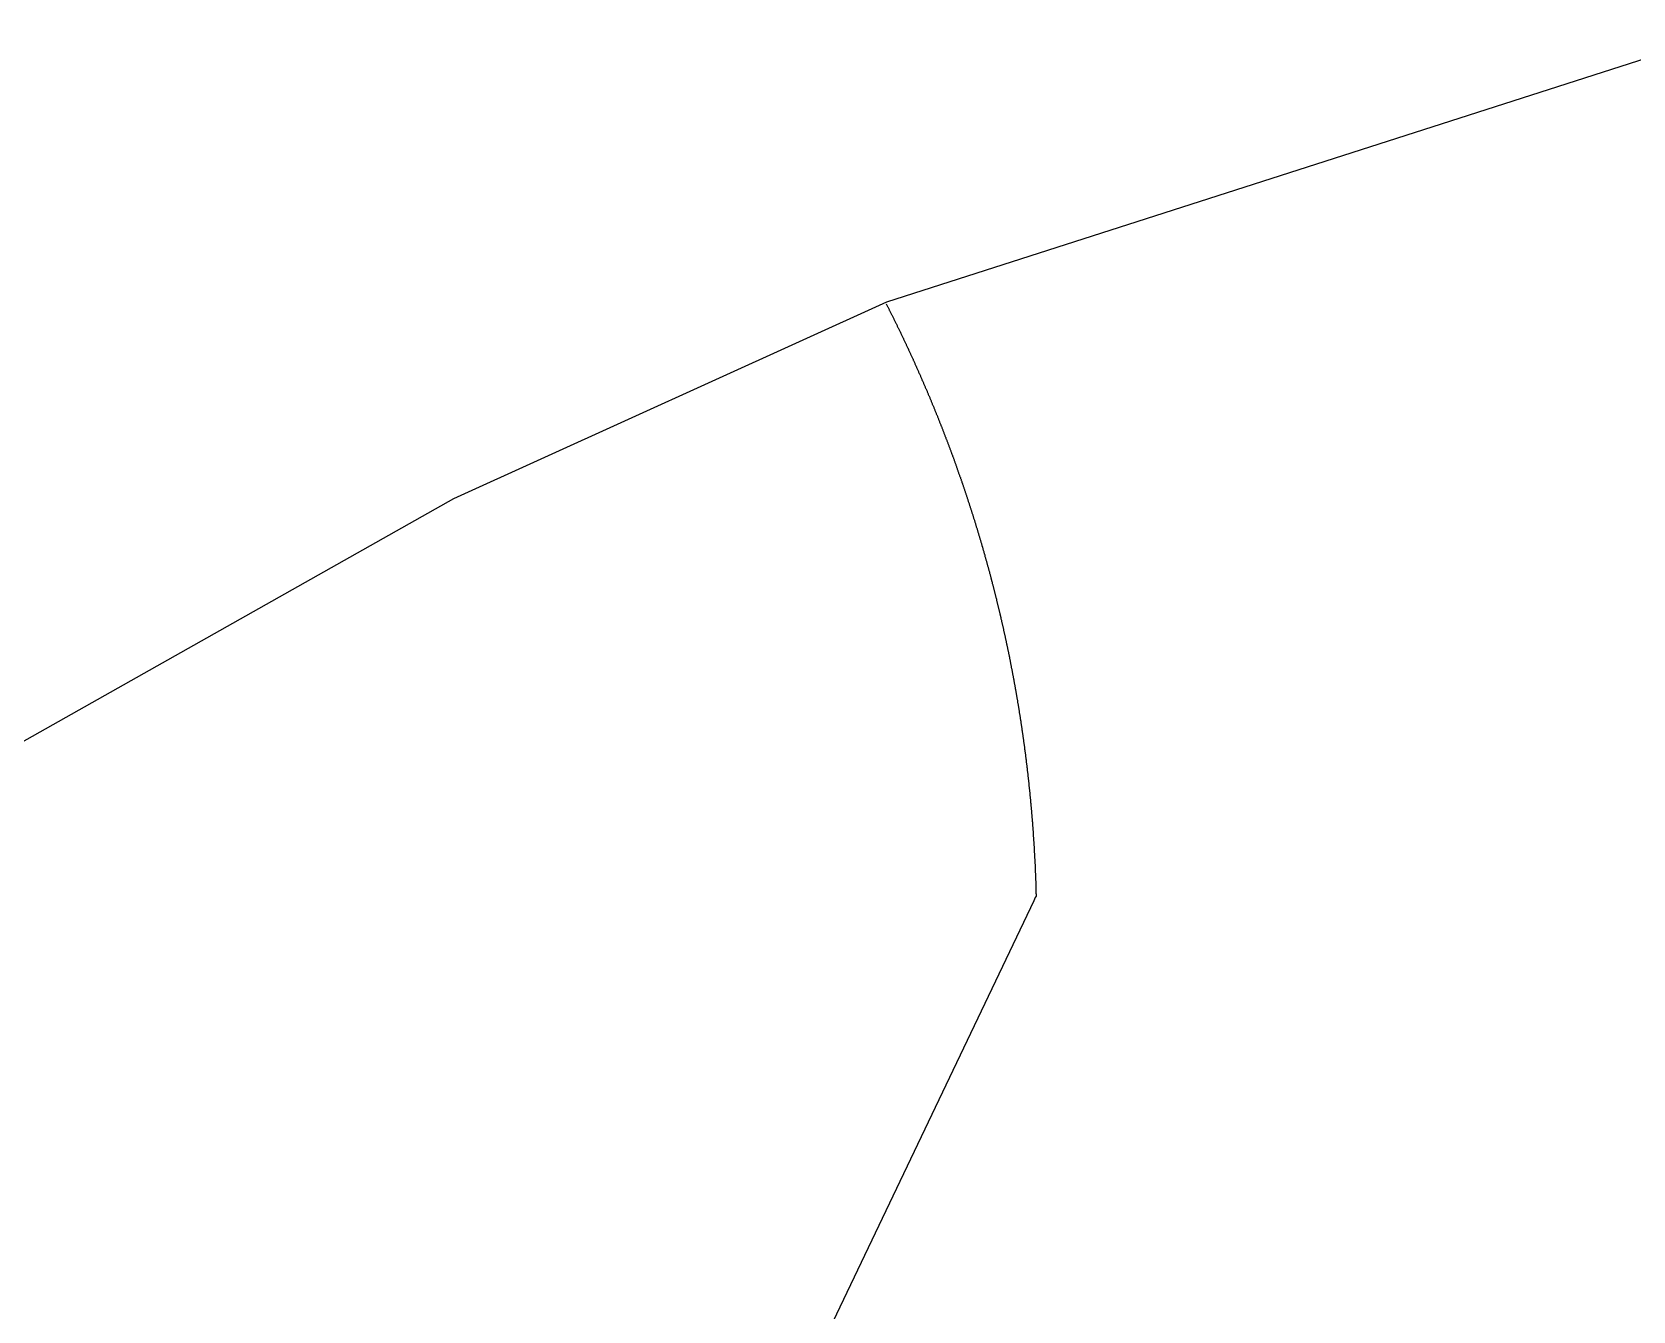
# Model space of a CAD drawing. Header units: millimetres. Extents: x 341926 to 344122, y 7366456 to 7369032.
# Drawn here: x 343510.9 to 343673.2, y 7367338.7 to 7367468.4 of the extents above; entities that cross this region are included whole.
import ezdxf

# ---------------------------------------------------------------- set-up
doc = ezdxf.new("R2010")
doc.units = ezdxf.units.MM
doc.layers.add('AVENIDA FRANCISCO FINCO - 29_12_20 - V16', color=7, linetype='Continuous')
doc.layers.add('RUA FELICE ROSSI - 29_12_20 - V13', color=7, linetype='Continuous')

msp = doc.modelspace()

# ---------------------------------------------------------------- linework, layer by layer
at = {"layer": 'AVENIDA FRANCISCO FINCO - 29_12_20 - V16'}
msp.add_lwpolyline([(343682.81, 7367468.39), (343597.49, 7367441), (343553.59, 7367421.07), (343466.28, 7367371.82), (343449.14, 7367362.14), (343344.27, 7367315.88), (343331.78, 7367311.09), (343319.89, 7367307.07), (343304.7, 7367305.06), (343272.73, 7367303.63), (343246.01, 7367303.21), (343209.89, 7367296.79), (343191.81, 7367291.79), (343177.44, 7367285.94), (343167.25, 7367280.6), (343158, 7367273.13), (343151.43, 7367263.61), (343137.76, 7367240.69), (343129.78, 7367226.79), (343119.25, 7367213.66)], dxfattribs=at)
at = {"layer": 'RUA FELICE ROSSI - 29_12_20 - V13'}
msp.add_lwpolyline([(343597.47, 7367440.83), (343597.51, 7367440.77), (343597.54, 7367440.71), (343597.57, 7367440.65), (343597.6, 7367440.58), (343597.63, 7367440.52), (343597.66, 7367440.46), (343597.7, 7367440.4), (343597.73, 7367440.33), (343597.76, 7367440.27), (343597.79, 7367440.21), (343597.82, 7367440.15), (343597.85, 7367440.08), (343597.88, 7367440.02), (343597.92, 7367439.96), (343597.95, 7367439.9), (343597.98, 7367439.83), (343598.01, 7367439.77), (343598.04, 7367439.71), (343598.07, 7367439.65), (343598.1, 7367439.58), (343598.14, 7367439.52), (343598.17, 7367439.46), (343598.2, 7367439.39), (343598.23, 7367439.33), (343598.26, 7367439.27), (343598.29, 7367439.21), (343598.32, 7367439.14), (343598.35, 7367439.08), (343598.38, 7367439.02), (343598.42, 7367438.95), (343598.45, 7367438.89), (343598.48, 7367438.83), (343598.51, 7367438.76), (343598.54, 7367438.7), (343598.57, 7367438.64), (343598.6, 7367438.58), (343598.63, 7367438.51), (343598.66, 7367438.45), (343598.69, 7367438.39), (343598.72, 7367438.32), (343598.75, 7367438.26), (343598.78, 7367438.2), (343598.81, 7367438.13), (343598.85, 7367438.07), (343598.88, 7367438.01), (343598.91, 7367437.94), (343598.94, 7367437.88), (343598.97, 7367437.82), (343599, 7367437.75), (343599.03, 7367437.69), (343599.06, 7367437.63), (343599.09, 7367437.56), (343599.12, 7367437.5), (343599.15, 7367437.44), (343599.18, 7367437.37), (343599.21, 7367437.31), (343599.24, 7367437.25), (343599.27, 7367437.18), (343599.3, 7367437.12), (343599.33, 7367437.06), (343599.36, 7367436.99), (343599.39, 7367436.93), (343599.42, 7367436.86), (343599.45, 7367436.8), (343599.48, 7367436.74), (343599.51, 7367436.67), (343599.54, 7367436.61), (343599.57, 7367436.55), (343599.6, 7367436.48), (343599.63, 7367436.42), (343599.66, 7367436.36), (343599.69, 7367436.29), (343599.72, 7367436.23), (343599.75, 7367436.16), (343599.78, 7367436.1), (343599.81, 7367436.04), (343599.84, 7367435.97), (343599.87, 7367435.91), (343599.9, 7367435.84), (343599.92, 7367435.78), (343599.95, 7367435.72), (343599.98, 7367435.65), (343600.01, 7367435.59), (343600.04, 7367435.53), (343600.07, 7367435.46), (343600.1, 7367435.4), (343600.13, 7367435.33), (343600.16, 7367435.27), (343600.19, 7367435.21), (343600.22, 7367435.14), (343600.25, 7367435.08), (343600.28, 7367435.01), (343600.3, 7367434.95), (343600.33, 7367434.88), (343600.36, 7367434.82), (343600.39, 7367434.76), (343600.42, 7367434.69), (343600.45, 7367434.63), (343600.48, 7367434.56), (343600.51, 7367434.5), (343600.54, 7367434.44), (343600.56, 7367434.37), (343600.59, 7367434.31), (343600.62, 7367434.24), (343600.65, 7367434.18), (343600.68, 7367434.11), (343600.71, 7367434.05), (343600.74, 7367433.98), (343600.76, 7367433.92), (343600.79, 7367433.86), (343600.82, 7367433.79), (343600.85, 7367433.73), (343600.88, 7367433.66), (343600.91, 7367433.6), (343600.94, 7367433.53), (343600.96, 7367433.47), (343600.99, 7367433.4), (343601.02, 7367433.34), (343601.05, 7367433.28), (343601.08, 7367433.21), (343601.1, 7367433.15), (343601.13, 7367433.08), (343601.16, 7367433.02), (343601.19, 7367432.95), (343601.22, 7367432.89), (343601.25, 7367432.82), (343601.27, 7367432.76), (343601.3, 7367432.69), (343601.33, 7367432.63), (343601.36, 7367432.56), (343601.38, 7367432.5), (343601.41, 7367432.43), (343601.44, 7367432.37), (343601.47, 7367432.3), (343601.5, 7367432.24), (343601.52, 7367432.18), (343601.55, 7367432.11), (343601.58, 7367432.05), (343601.61, 7367431.98), (343601.63, 7367431.92), (343601.66, 7367431.85), (343601.69, 7367431.79), (343601.72, 7367431.72), (343601.74, 7367431.66), (343601.77, 7367431.59), (343601.8, 7367431.53), (343601.83, 7367431.46), (343601.85, 7367431.4), (343601.88, 7367431.33), (343601.91, 7367431.27), (343601.93, 7367431.2), (343601.96, 7367431.14), (343601.99, 7367431.07), (343602.02, 7367431), (343602.04, 7367430.94), (343602.07, 7367430.87), (343602.1, 7367430.81), (343602.12, 7367430.74), (343602.15, 7367430.68), (343602.18, 7367430.61), (343602.21, 7367430.55), (343602.23, 7367430.48), (343602.26, 7367430.42), (343602.29, 7367430.35), (343602.31, 7367430.29), (343602.34, 7367430.22), (343602.37, 7367430.16), (343602.39, 7367430.09), (343602.42, 7367430.03), (343602.45, 7367429.96), (343602.47, 7367429.89), (343602.5, 7367429.83), (343602.53, 7367429.76), (343602.55, 7367429.7), (343602.58, 7367429.63), (343602.6, 7367429.57), (343602.63, 7367429.5), (343602.66, 7367429.44), (343602.68, 7367429.37), (343602.71, 7367429.31), (343602.74, 7367429.24), (343602.76, 7367429.17), (343602.79, 7367429.11), (343602.81, 7367429.04), (343602.84, 7367428.98), (343602.87, 7367428.91), (343602.89, 7367428.85), (343602.92, 7367428.78), (343602.95, 7367428.71), (343602.97, 7367428.65), (343603, 7367428.58), (343603.02, 7367428.52), (343603.05, 7367428.45), (343603.07, 7367428.39), (343603.1, 7367428.32), (343603.13, 7367428.25), (343603.15, 7367428.19), (343603.18, 7367428.12), (343603.2, 7367428.06), (343603.23, 7367427.99), (343603.25, 7367427.92), (343603.28, 7367427.86), (343603.31, 7367427.79), (343603.33, 7367427.73), (343603.36, 7367427.66), (343603.38, 7367427.6), (343603.41, 7367427.53), (343603.43, 7367427.46), (343603.46, 7367427.4), (343603.48, 7367427.33), (343603.51, 7367427.27), (343603.53, 7367427.2), (343603.56, 7367427.13), (343603.58, 7367427.07), (343603.61, 7367427), (343603.63, 7367426.93), (343603.66, 7367426.87), (343603.68, 7367426.8), (343603.71, 7367426.74), (343603.73, 7367426.67), (343603.76, 7367426.6), (343603.78, 7367426.54), (343603.81, 7367426.47), (343603.83, 7367426.41), (343603.86, 7367426.34), (343603.88, 7367426.27), (343603.91, 7367426.21), (343603.93, 7367426.14), (343603.96, 7367426.07), (343603.98, 7367426.01), (343604.01, 7367425.94), (343604.03, 7367425.88), (343604.06, 7367425.81), (343604.08, 7367425.74), (343604.11, 7367425.68), (343604.13, 7367425.61), (343604.15, 7367425.54), (343604.18, 7367425.48), (343604.2, 7367425.41), (343604.23, 7367425.34), (343604.25, 7367425.28), (343604.28, 7367425.21), (343604.3, 7367425.14), (343604.32, 7367425.08), (343604.35, 7367425.01), (343604.37, 7367424.94), (343604.4, 7367424.88), (343604.42, 7367424.81), (343604.44, 7367424.75), (343604.47, 7367424.68), (343604.49, 7367424.61), (343604.52, 7367424.55), (343604.54, 7367424.48), (343604.56, 7367424.41), (343604.59, 7367424.35), (343604.61, 7367424.28), (343604.64, 7367424.21), (343604.66, 7367424.15), (343604.68, 7367424.08), (343604.71, 7367424.01), (343604.73, 7367423.95), (343604.75, 7367423.88), (343604.78, 7367423.81), (343604.8, 7367423.75), (343604.82, 7367423.68), (343604.85, 7367423.61), (343604.87, 7367423.54), (343604.89, 7367423.48), (343604.92, 7367423.41), (343604.94, 7367423.34), (343604.96, 7367423.28), (343604.99, 7367423.21), (343605.01, 7367423.14), (343605.03, 7367423.08), (343605.06, 7367423.01), (343605.08, 7367422.94), (343605.1, 7367422.88), (343605.13, 7367422.81), (343605.15, 7367422.74), (343605.17, 7367422.67), (343605.2, 7367422.61), (343605.22, 7367422.54), (343605.24, 7367422.47), (343605.26, 7367422.41), (343605.29, 7367422.34), (343605.31, 7367422.27), (343605.33, 7367422.21), (343605.36, 7367422.14), (343605.38, 7367422.07), (343605.4, 7367422), (343605.42, 7367421.94), (343605.45, 7367421.87), (343605.47, 7367421.8), (343605.49, 7367421.74), (343605.51, 7367421.67), (343605.54, 7367421.6), (343605.56, 7367421.53), (343605.58, 7367421.47), (343605.6, 7367421.4), (343605.63, 7367421.33), (343605.65, 7367421.26), (343605.67, 7367421.2), (343605.69, 7367421.13), (343605.71, 7367421.06), (343605.74, 7367421), (343605.76, 7367420.93), (343605.78, 7367420.86), (343605.8, 7367420.79), (343605.82, 7367420.73), (343605.85, 7367420.66), (343605.87, 7367420.59), (343605.89, 7367420.52), (343605.91, 7367420.46), (343605.93, 7367420.39), (343605.96, 7367420.32), (343605.98, 7367420.25), (343606, 7367420.19), (343606.02, 7367420.12), (343606.04, 7367420.05), (343606.06, 7367419.98), (343606.09, 7367419.92), (343606.11, 7367419.85), (343606.13, 7367419.78), (343606.15, 7367419.71), (343606.17, 7367419.65), (343606.19, 7367419.58), (343606.21, 7367419.51), (343606.24, 7367419.44), (343606.26, 7367419.38), (343606.28, 7367419.31), (343606.3, 7367419.24), (343606.32, 7367419.17), (343606.34, 7367419.11), (343606.36, 7367419.04), (343606.38, 7367418.97), (343606.41, 7367418.9), (343606.43, 7367418.84), (343606.45, 7367418.77), (343606.47, 7367418.7), (343606.49, 7367418.63), (343606.51, 7367418.56), (343606.53, 7367418.5), (343606.55, 7367418.43), (343606.57, 7367418.36), (343606.59, 7367418.29), (343606.61, 7367418.23), (343606.64, 7367418.16), (343606.66, 7367418.09), (343606.68, 7367418.02), (343606.7, 7367417.95), (343606.72, 7367417.89), (343606.74, 7367417.82), (343606.76, 7367417.75), (343606.78, 7367417.68), (343606.8, 7367417.61), (343606.82, 7367417.55), (343606.84, 7367417.48), (343606.86, 7367417.41), (343606.88, 7367417.34), (343606.9, 7367417.27), (343606.92, 7367417.21), (343606.94, 7367417.14), (343606.96, 7367417.07), (343606.98, 7367417), (343607, 7367416.93), (343607.02, 7367416.87), (343607.04, 7367416.8), (343607.06, 7367416.73), (343607.08, 7367416.66), (343607.1, 7367416.59), (343607.12, 7367416.53), (343607.14, 7367416.46), (343607.16, 7367416.39), (343607.18, 7367416.32), (343607.2, 7367416.25), (343607.22, 7367416.19), (343607.24, 7367416.12), (343607.26, 7367416.05), (343607.28, 7367415.98), (343607.3, 7367415.91), (343607.32, 7367415.85), (343607.34, 7367415.78), (343607.36, 7367415.71), (343607.38, 7367415.64), (343607.4, 7367415.57), (343607.42, 7367415.5), (343607.44, 7367415.44), (343607.46, 7367415.37), (343607.47, 7367415.3), (343607.49, 7367415.23), (343607.51, 7367415.16), (343607.53, 7367415.09), (343607.55, 7367415.03), (343607.57, 7367414.96), (343607.59, 7367414.89), (343607.61, 7367414.82), (343607.63, 7367414.75), (343607.65, 7367414.68), (343607.67, 7367414.62), (343607.68, 7367414.55), (343607.7, 7367414.48), (343607.72, 7367414.41), (343607.74, 7367414.34), (343607.76, 7367414.27), (343607.78, 7367414.21), (343607.8, 7367414.14), (343607.82, 7367414.07), (343607.83, 7367414), (343607.85, 7367413.93), (343607.87, 7367413.86), (343607.89, 7367413.8), (343607.91, 7367413.73), (343607.93, 7367413.66), (343607.95, 7367413.59), (343607.96, 7367413.52), (343607.98, 7367413.45), (343608, 7367413.38), (343608.02, 7367413.32), (343608.04, 7367413.25), (343608.05, 7367413.18), (343608.07, 7367413.11), (343608.09, 7367413.04), (343608.11, 7367412.97), (343608.13, 7367412.9), (343608.15, 7367412.84), (343608.16, 7367412.77), (343608.18, 7367412.7), (343608.2, 7367412.63), (343608.22, 7367412.56), (343608.23, 7367412.49), (343608.25, 7367412.42), (343608.27, 7367412.35), (343608.29, 7367412.29), (343608.31, 7367412.22), (343608.32, 7367412.15), (343608.34, 7367412.08), (343608.36, 7367412.01), (343608.38, 7367411.94), (343608.39, 7367411.87), (343608.41, 7367411.8), (343608.43, 7367411.74), (343608.45, 7367411.67), (343608.46, 7367411.6), (343608.48, 7367411.53), (343608.5, 7367411.46), (343608.52, 7367411.39), (343608.53, 7367411.32), (343608.55, 7367411.25), (343608.57, 7367411.19), (343608.58, 7367411.12), (343608.6, 7367411.05), (343608.62, 7367410.98), (343608.64, 7367410.91), (343608.65, 7367410.84), (343608.67, 7367410.77), (343608.69, 7367410.7), (343608.7, 7367410.63), (343608.72, 7367410.57), (343608.74, 7367410.5), (343608.75, 7367410.43), (343608.77, 7367410.36), (343608.79, 7367410.29), (343608.8, 7367410.22), (343608.82, 7367410.15), (343608.84, 7367410.08), (343608.85, 7367410.01), (343608.87, 7367409.95), (343608.89, 7367409.88), (343608.9, 7367409.81), (343608.92, 7367409.74), (343608.94, 7367409.67), (343608.95, 7367409.6), (343608.97, 7367409.53), (343608.99, 7367409.46), (343609, 7367409.39), (343609.02, 7367409.32), (343609.03, 7367409.25), (343609.05, 7367409.19), (343609.07, 7367409.12), (343609.08, 7367409.05), (343609.1, 7367408.98), (343609.11, 7367408.91), (343609.13, 7367408.84), (343609.15, 7367408.77), (343609.16, 7367408.7), (343609.18, 7367408.63), (343609.19, 7367408.56), (343609.21, 7367408.49), (343609.23, 7367408.43), (343609.24, 7367408.36), (343609.26, 7367408.29), (343609.27, 7367408.22), (343609.29, 7367408.15), (343609.3, 7367408.08), (343609.32, 7367408.01), (343609.34, 7367407.94), (343609.35, 7367407.87), (343609.37, 7367407.8), (343609.38, 7367407.73), (343609.4, 7367407.66), (343609.41, 7367407.59), (343609.43, 7367407.53), (343609.44, 7367407.46), (343609.46, 7367407.39), (343609.47, 7367407.32), (343609.49, 7367407.25), (343609.5, 7367407.18), (343609.52, 7367407.11), (343609.53, 7367407.04), (343609.55, 7367406.97), (343609.56, 7367406.9), (343609.58, 7367406.83), (343609.59, 7367406.76), (343609.61, 7367406.69), (343609.62, 7367406.62), (343609.64, 7367406.56), (343609.65, 7367406.49), (343609.67, 7367406.42), (343609.68, 7367406.35), (343609.7, 7367406.28), (343609.71, 7367406.21), (343609.73, 7367406.14), (343609.74, 7367406.07), (343609.76, 7367406), (343609.77, 7367405.93), (343609.78, 7367405.86), (343609.8, 7367405.79), (343609.81, 7367405.72), (343609.83, 7367405.65), (343609.84, 7367405.58), (343609.86, 7367405.51), (343609.87, 7367405.44), (343609.88, 7367405.37), (343609.9, 7367405.31), (343609.91, 7367405.24), (343609.93, 7367405.17), (343609.94, 7367405.1), (343609.96, 7367405.03), (343609.97, 7367404.96), (343609.98, 7367404.89), (343610, 7367404.82), (343610.01, 7367404.75), (343610.03, 7367404.68), (343610.04, 7367404.61), (343610.05, 7367404.54), (343610.07, 7367404.47), (343610.08, 7367404.4), (343610.09, 7367404.33), (343610.11, 7367404.26), (343610.12, 7367404.19), (343610.13, 7367404.12), (343610.15, 7367404.05), (343610.16, 7367403.98), (343610.18, 7367403.91), (343610.19, 7367403.85), (343610.2, 7367403.78), (343610.22, 7367403.71), (343610.23, 7367403.64), (343610.24, 7367403.57), (343610.26, 7367403.5), (343610.27, 7367403.43), (343610.28, 7367403.36), (343610.29, 7367403.29), (343610.31, 7367403.22), (343610.32, 7367403.15), (343610.33, 7367403.08), (343610.35, 7367403.01), (343610.36, 7367402.94), (343610.37, 7367402.87), (343610.39, 7367402.8), (343610.4, 7367402.73), (343610.41, 7367402.66), (343610.42, 7367402.59), (343610.44, 7367402.52), (343610.45, 7367402.45), (343610.46, 7367402.38), (343610.48, 7367402.31), (343610.49, 7367402.24), (343610.5, 7367402.17), (343610.51, 7367402.1), (343610.53, 7367402.03), (343610.54, 7367401.96), (343610.55, 7367401.89), (343610.56, 7367401.82), (343610.58, 7367401.75), (343610.59, 7367401.68), (343610.6, 7367401.61), (343610.61, 7367401.54), (343610.62, 7367401.48), (343610.64, 7367401.41), (343610.65, 7367401.34), (343610.66, 7367401.27), (343610.67, 7367401.2), (343610.68, 7367401.13), (343610.7, 7367401.06), (343610.71, 7367400.99), (343610.72, 7367400.92), (343610.73, 7367400.85), (343610.74, 7367400.78), (343610.76, 7367400.71), (343610.77, 7367400.64), (343610.78, 7367400.57), (343610.79, 7367400.5), (343610.8, 7367400.43), (343610.82, 7367400.36), (343610.83, 7367400.29), (343610.84, 7367400.22), (343610.85, 7367400.15), (343610.86, 7367400.08), (343610.87, 7367400.01), (343610.88, 7367399.94), (343610.9, 7367399.87), (343610.91, 7367399.8), (343610.92, 7367399.73), (343610.93, 7367399.66), (343610.94, 7367399.59), (343610.95, 7367399.52), (343610.96, 7367399.45), (343610.97, 7367399.38), (343610.99, 7367399.31), (343611, 7367399.24), (343611.01, 7367399.17), (343611.02, 7367399.1), (343611.03, 7367399.03), (343611.04, 7367398.96), (343611.05, 7367398.89), (343611.06, 7367398.82), (343611.07, 7367398.75), (343611.08, 7367398.68), (343611.09, 7367398.61), (343611.11, 7367398.54), (343611.12, 7367398.47), (343611.13, 7367398.4), (343611.14, 7367398.33), (343611.15, 7367398.26), (343611.16, 7367398.19), (343611.17, 7367398.12), (343611.18, 7367398.05), (343611.19, 7367397.98), (343611.2, 7367397.91), (343611.21, 7367397.84), (343611.22, 7367397.77), (343611.23, 7367397.7), (343611.24, 7367397.63), (343611.25, 7367397.56), (343611.26, 7367397.49), (343611.27, 7367397.42), (343611.28, 7367397.35), (343611.29, 7367397.28), (343611.3, 7367397.21), (343611.31, 7367397.14), (343611.32, 7367397.07), (343611.33, 7367397), (343611.34, 7367396.93), (343611.35, 7367396.86), (343611.36, 7367396.79), (343611.37, 7367396.72), (343611.38, 7367396.65), (343611.39, 7367396.58), (343611.4, 7367396.51), (343611.41, 7367396.44), (343611.42, 7367396.37), (343611.43, 7367396.3), (343611.44, 7367396.23), (343611.45, 7367396.16), (343611.46, 7367396.09), (343611.47, 7367396.02), (343611.48, 7367395.95), (343611.49, 7367395.88), (343611.5, 7367395.81), (343611.51, 7367395.74), (343611.51, 7367395.67), (343611.52, 7367395.6), (343611.53, 7367395.53), (343611.54, 7367395.46), (343611.55, 7367395.39), (343611.56, 7367395.32), (343611.57, 7367395.25), (343611.58, 7367395.18), (343611.59, 7367395.11), (343611.6, 7367395.04), (343611.61, 7367394.97), (343611.61, 7367394.9), (343611.62, 7367394.83), (343611.63, 7367394.76), (343611.64, 7367394.69), (343611.65, 7367394.62), (343611.66, 7367394.55), (343611.67, 7367394.48), (343611.68, 7367394.41), (343611.68, 7367394.34), (343611.69, 7367394.27), (343611.7, 7367394.2), (343611.71, 7367394.13), (343611.72, 7367394.06), (343611.73, 7367393.99), (343611.73, 7367393.92), (343611.74, 7367393.85), (343611.75, 7367393.77), (343611.76, 7367393.7), (343611.77, 7367393.63), (343611.78, 7367393.56), (343611.78, 7367393.49), (343611.79, 7367393.42), (343611.8, 7367393.35), (343611.81, 7367393.28), (343611.82, 7367393.21), (343611.82, 7367393.14), (343611.83, 7367393.07), (343611.84, 7367393), (343611.85, 7367392.93), (343611.86, 7367392.86), (343611.86, 7367392.79), (343611.87, 7367392.72), (343611.88, 7367392.65), (343611.89, 7367392.58), (343611.89, 7367392.51), (343611.9, 7367392.44), (343611.91, 7367392.37), (343611.92, 7367392.3), (343611.92, 7367392.23), (343611.93, 7367392.16), (343611.94, 7367392.09), (343611.95, 7367392.02), (343611.95, 7367391.95), (343611.96, 7367391.88), (343611.97, 7367391.81), (343611.98, 7367391.74), (343611.98, 7367391.67), (343611.99, 7367391.6), (343612, 7367391.53), (343612, 7367391.46), (343612.01, 7367391.39), (343612.02, 7367391.32), (343612.03, 7367391.25), (343612.03, 7367391.18), (343612.04, 7367391.11), (343612.05, 7367391.04), (343612.05, 7367390.97), (343612.06, 7367390.9), (343612.07, 7367390.83), (343612.07, 7367390.76), (343612.08, 7367390.69), (343612.09, 7367390.62), (343612.09, 7367390.55), (343612.1, 7367390.48), (343612.11, 7367390.41), (343612.11, 7367390.34), (343612.12, 7367390.27), (343612.13, 7367390.19), (343612.13, 7367390.12), (343612.14, 7367390.05), (343612.15, 7367389.98), (343612.15, 7367389.91), (343612.16, 7367389.84), (343612.16, 7367389.77), (343612.17, 7367389.7), (343612.18, 7367389.63), (343612.18, 7367389.56), (343612.19, 7367389.49), (343612.2, 7367389.42), (343612.2, 7367389.35), (343612.21, 7367389.28), (343612.21, 7367389.21), (343612.22, 7367389.14), (343612.23, 7367389.07), (343612.23, 7367389), (343612.24, 7367388.93), (343612.24, 7367388.86), (343612.25, 7367388.79), (343612.25, 7367388.72), (343612.26, 7367388.65), (343612.27, 7367388.58), (343612.27, 7367388.51), (343612.28, 7367388.44), (343612.28, 7367388.37), (343612.29, 7367388.3), (343612.29, 7367388.23), (343612.3, 7367388.16), (343612.3, 7367388.09), (343612.31, 7367388.02), (343612.31, 7367387.95), (343612.32, 7367387.88), (343612.33, 7367387.81), (343612.33, 7367387.74), (343612.34, 7367387.67), (343612.34, 7367387.6), (343612.35, 7367387.53), (343612.35, 7367387.46), (343612.36, 7367387.39), (343612.36, 7367387.32), (343612.37, 7367387.25), (343612.37, 7367387.18), (343612.38, 7367387.11), (343612.38, 7367387.03), (343612.39, 7367386.96), (343612.39, 7367386.89), (343612.39, 7367386.82), (343612.4, 7367386.75), (343612.4, 7367386.68), (343612.41, 7367386.61), (343612.41, 7367386.54), (343612.42, 7367386.47), (343612.42, 7367386.4), (343612.43, 7367386.33), (343612.43, 7367386.26), (343612.44, 7367386.19), (343612.44, 7367386.12), (343612.44, 7367386.05), (343612.45, 7367385.98), (343612.45, 7367385.91), (343612.46, 7367385.84), (343612.46, 7367385.77), (343612.47, 7367385.7), (343612.47, 7367385.63), (343612.47, 7367385.56), (343612.48, 7367385.49), (343612.48, 7367385.42), (343612.49, 7367385.35), (343612.49, 7367385.28), (343612.49, 7367385.21), (343612.5, 7367385.14), (343612.5, 7367385.07), (343612.51, 7367385), (343612.51, 7367384.93), (343612.51, 7367384.86), (343612.52, 7367384.79), (343612.52, 7367384.72), (343612.52, 7367384.65), (343612.53, 7367384.58), (343612.53, 7367384.51), (343612.54, 7367384.44), (343612.54, 7367384.37), (343612.54, 7367384.3), (343612.55, 7367384.23), (343612.55, 7367384.16), (343612.55, 7367384.09), (343612.56, 7367384.02), (343612.56, 7367383.95), (343612.56, 7367383.88), (343612.57, 7367383.81), (343612.57, 7367383.74), (343612.57, 7367383.67), (343612.58, 7367383.6), (343612.58, 7367383.53), (343612.58, 7367383.46), (343612.58, 7367383.39), (343612.59, 7367383.32), (343612.59, 7367383.25), (343612.59, 7367383.17), (343612.6, 7367383.1), (343612.6, 7367383.03), (343612.6, 7367382.96), (343612.6, 7367382.89), (343612.61, 7367382.82), (343612.61, 7367382.75), (343612.61, 7367382.68), (343612.61, 7367382.61), (343612.62, 7367382.54), (343612.62, 7367382.47), (343612.62, 7367382.4), (343612.63, 7367382.33), (343612.63, 7367382.26), (343612.63, 7367382.19), (343612.63, 7367382.12), (343612.63, 7367382.05), (343612.64, 7367381.98), (343612.64, 7367381.91), (343612.64, 7367381.84), (343612.64, 7367381.77), (343612.65, 7367381.7), (343612.65, 7367381.63), (343612.65, 7367381.56), (343612.65, 7367381.49), (343612.65, 7367381.42), (343612.66, 7367381.35), (343612.66, 7367381.28), (343612.66, 7367381.21), (343612.66, 7367381.14), (343612.66, 7367381.07), (343612.67, 7367381), (343612.67, 7367380.93), (343612.67, 7367380.86), (343612.67, 7367380.83), (343612.67, 7367380.81), (343612.67, 7367380.8), (343612.67, 7367380.8), (343612.67, 7367380.8), (343612.67, 7367380.8), (343612.67, 7367380.79), (343612.59, 7367380.63), (343612.44, 7367380.31), (343609.98, 7367375.15), (343590.28, 7367333.89)], dxfattribs=at)

doc.saveas('drawing.dxf')
